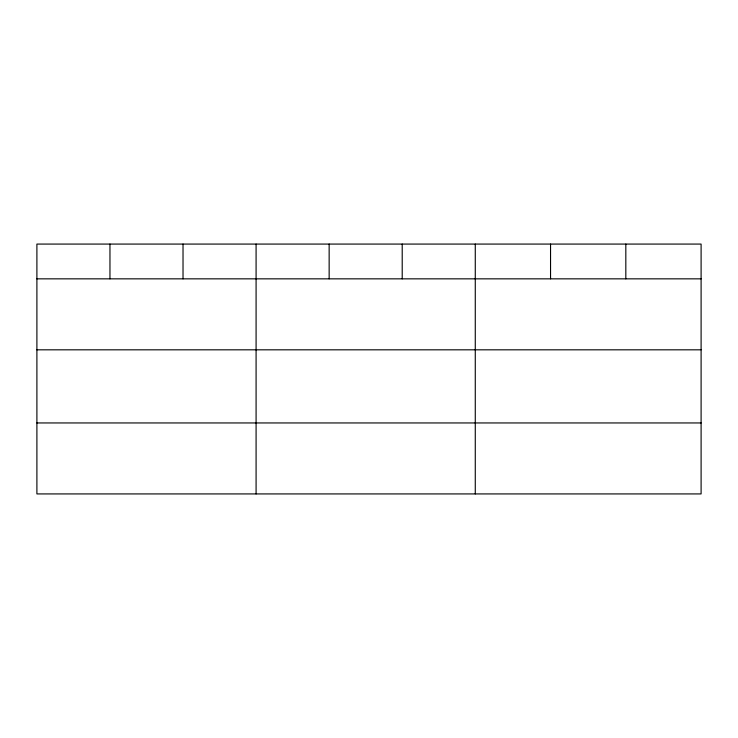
<?xml version="1.0" encoding="UTF-8"?>
<svg xmlns="http://www.w3.org/2000/svg" width="738" height="738" viewBox="0 0 738 738"><rect width="100%" height="100%" fill="white"/><g stroke="black" fill="none" stroke-linecap="round" stroke-linejoin="round"><path stroke-width="1.11" d="M701.1 349.821L701.1 244.075L36.9 244.075L36.9 493.925L701.1 493.925L701.1 349.821L36.9 349.821M36.9 278.844L701.1 278.844M36.9 422.948L701.1 422.948M625.824 244.075L625.824 278.844M550.548 244.075L550.548 278.844M475.272 244.075L475.272 493.925M402.21 244.075L402.21 278.844M329.148 244.075L329.148 278.844M256.086 244.075L256.086 493.925M183.024 244.075L183.024 278.844M109.962 244.075L109.962 278.844"/></g></svg>
